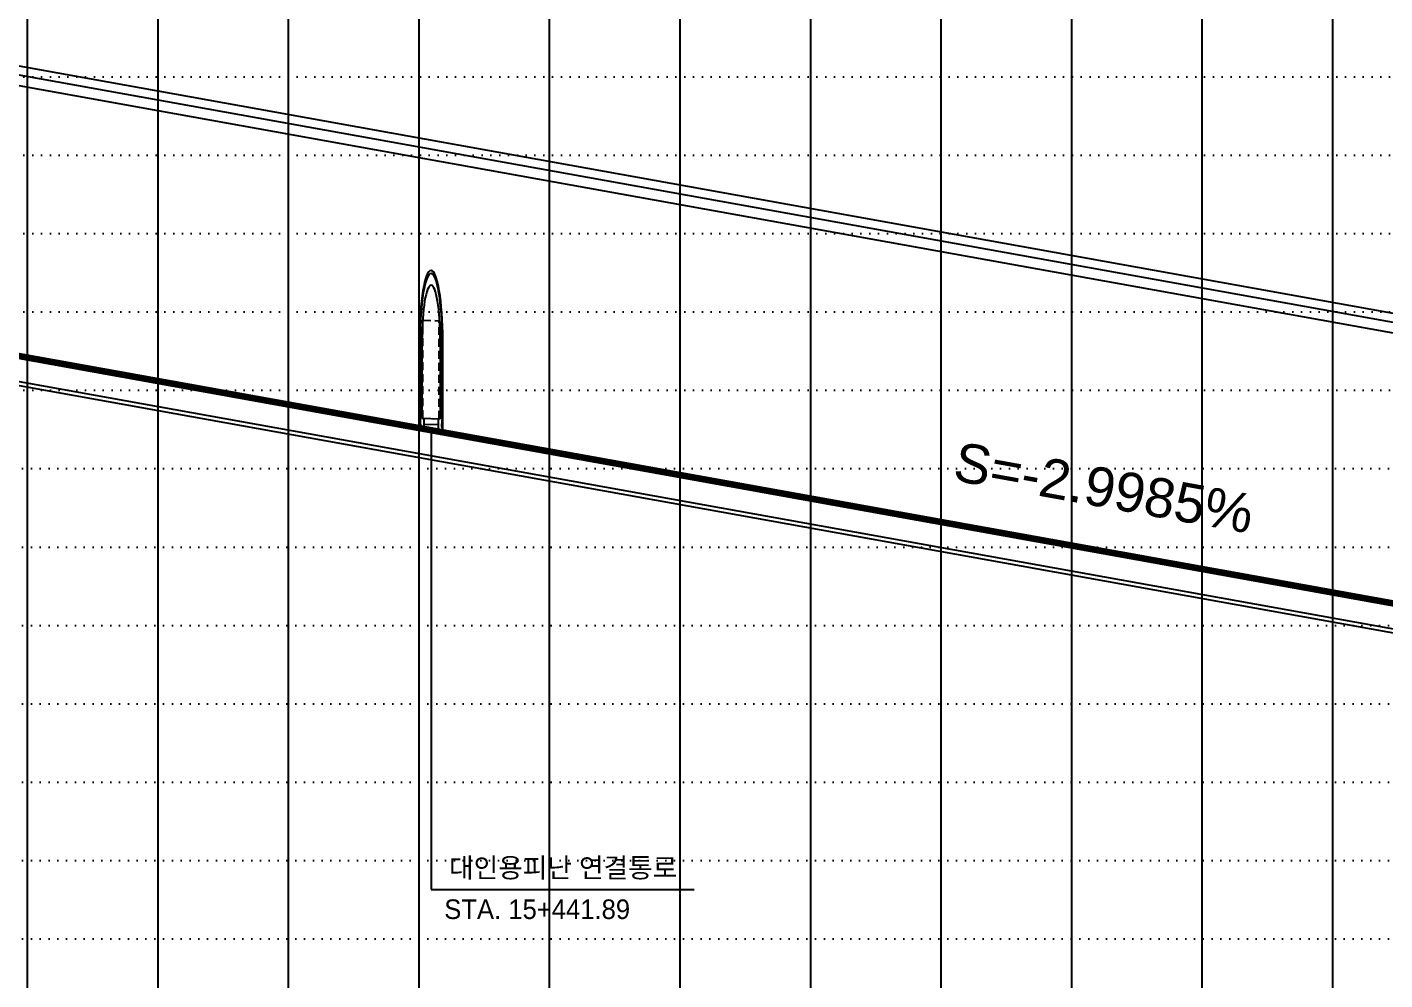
# Model space of a CAD drawing. Header units: millimetres. Extents: x -1499 to 6658, y -12483 to -6008.
# Drawn here: x 4636.2 to 4844.2, y -11135.3 to -10989.5 of the extents above; entities that cross this region are included whole.
import ezdxf
from ezdxf.enums import TextEntityAlignment as Align

# ---------------------------------------------------------------- set-up
doc = ezdxf.new("R2010")
doc.units = ezdxf.units.MM
doc.linetypes.add('A-DASHD01', pattern=[0.75, 0.5, -0.25])
doc.linetypes.add('A-DOTLN01H', pattern=[0.125, 0, -0.125])
doc.layers.add('_와꾸', color=7, linetype='Continuous', plot=False)
for name, color, linetype in [('CR-GRID', 56, 'A-DOTLN01H'), ('CR-TABL-LIN2', 1, 'Continuous'), ('CR-TABL-TEX2', 3, 'Continuous'), ('CS-CONC-MAJR', 4, 'Continuous'), ('CS-EXCV', 3, 'A-DIGLN01'), ('CS-HIDL', 2, 'A-DASHD01'), ('CS-JOIN', 2, 'Continuous'), ('CS-PIPE-MAJR', 4, 'Continuous'), ('수직그리드', 1, 'Continuous'), ('일반제원문자', 3, 'Continuous'), ('종단계획선', 7, 'Continuous'), ('축척바(문자)', 3, 'Continuous')]:
    doc.layers.add(name, color=color, linetype=linetype)
doc.styles.get("Standard").update_dxf_attribs({"font": 'arial.ttf'})
doc.styles.add('돋움', font='Dotum.TTF')
doc.linetypes.add('A-DIGLN01', pattern='A,0.9,-0.2,[19,kscals.shx,S=0.1,R=180,X=0,Y=0],0.9', length=2)
doc.linetypes.add('E-DIGLN01H', pattern='A,0.45,-0.1,[19,kosdic.shx,S=0.05,R=180,X=0,Y=0],0.45', length=1)

# ---------------------------------------------------------------- blocks, each defined once
blk = doc.blocks.new('A$C1A84225F')
at = {"layer": 'CS-CONC-MAJR'}
for p, q in [((-1.7, -1.4), (-1.7, -3.694)), ((-1.4, -1.4), (-1.4, -3.393)), ((1.4, -1.4), (1.4, -3.407)), ((1.7, -1.4), (1.7, -3.706)), ((-1.4, -3.393), (1.4, -3.407)), ((-1.105, -3.394), (-1.105, -3.694)), ((1.105, -3.406), (1.105, -3.706)), ((-1.105, -3.544), (1.105, -3.556))]:
    blk.add_line(p, q, dxfattribs=at)
for radius in [1.7, 1.4]:
    blk.add_arc((0, -1.4), radius, 0, 180, dxfattribs=at)
at = {"layer": 'CS-EXCV', "linetype": 'E-DIGLN01H', "flags": 128}
blk.add_lwpolyline([(1.78, -1.4, 1), (-1.78, -1.4), (-1.78, -3.694), (-1.105, -3.694), (1.105, -3.706), (1.78, -3.706)], format="xyb", close=True, dxfattribs=at)
at = {"layer": 'CS-HIDL', "linetype": 'A-DASHD01'}
for p, q in [((-1.25, -3.394), (-1.25, -0.894)), ((-1.25, -0.894), (1.25, -0.906)), ((1.25, -3.406), (1.25, -0.906))]:
    blk.add_line(p, q, dxfattribs=at)
at = {"layer": 'CS-JOIN'}
for p, q in [((-1.6, -3.293), (-1.7, -3.293)), ((-1.575, -3.318), (-1.6, -3.293)), ((-1.525, -3.318), (-1.575, -3.318)), ((-1.5, -3.293), (-1.525, -3.318)), ((-1.4, -3.293), (-1.5, -3.293)), ((1.4, -3.307), (1.5, -3.307)), ((1.5, -3.307), (1.525, -3.332)), ((1.525, -3.332), (1.575, -3.332)), ((1.575, -3.332), (1.6, -3.307)), ((1.6, -3.307), (1.7, -3.307))]:
    blk.add_line(p, q, dxfattribs=at)
at = {"layer": 'CS-PIPE-MAJR'}
for points in [[(-1.642, -3.555, -0.169547), (-1.7, -3.412, -0.959043)], [(-1.645, -3.558, -0.128763), (-1.7, -3.45, -0.128763)], [(1.642, -3.58, 0.169547), (1.7, -3.437, 0.959043)], [(1.645, -3.584, 0.128763), (1.7, -3.475, 0.128763)]]:
    blk.add_lwpolyline(points, format="xyb", dxfattribs=at)
for centre, radius in [((-1.67, -3.576), 0.03), ((-1.67, -3.576), 0.025), ((1.67, -3.601), 0.03), ((1.67, -3.601), 0.025)]:
    blk.add_circle(centre, radius, dxfattribs=at)
for centre, start, end in [((-1.67, -3.576), 209.3953, 37.4181), ((1.67, -3.601), 142.5819, 330.6047)]:
    blk.add_arc(centre, 0.035, start, end, dxfattribs=at)

msp = doc.modelspace()

# ---------------------------------------------------------------- linework, layer by layer
at = {"layer": '_와꾸', "color": 7, "true_color": 0xffffff}
msp.add_lwpolyline([(4636.16, -11393.06), (5436.16, -11393.06), (5436.16, -10877.06), (4636.16, -10877.06)], close=True, dxfattribs=at)
at = {"layer": 'CR-GRID', "linetype": 'A-DOTLN01H', "ltscale": 10}
for p, q in [((1436.16, -10997.06), (6636.16, -10997.06)), ((1436.16, -11009.06), (6636.16, -11009.06)), ((1436.16, -11021.06), (6636.16, -11021.06)), ((1436.16, -11045.06), (6636.16, -11045.06)), ((696.16, -11057.06), (6636.16, -11057.06)), ((696.16, -11069.06), (6636.16, -11069.06)), ((696.16, -11081.06), (6636.16, -11081.06)), ((696.16, -11105.06), (6636.16, -11105.06)), ((696.16, -11117.06), (5436.16, -11117.06)), ((696.16, -11129.06), (5436.16, -11129.06))]:
    msp.add_line(p, q, dxfattribs=at)
at = {"layer": 'CR-GRID', "color": 6, "linetype": 'A-DOTLN01H', "ltscale": 10}
for p, q in [((1436.16, -11033.06), (6636.16, -11033.06)), ((696.16, -11093.06), (6636.16, -11093.06))]:
    msp.add_line(p, q, dxfattribs=at)
at = {"layer": 'CR-TABL-LIN2', "color": 3}
for p, q in [((4698.05, -11051.18), (4698.05, -11121.49)), ((4698.05, -11121.49), (4738.36, -11121.49))]:
    msp.add_line(p, q, dxfattribs=at)
at = {"layer": 'CS-CONC-MAJR'}
for points in [[(4992.16, -11061.06), (3836.16, -10853.08)], [(4992.16, -11062.68), (3836.16, -10854.71)], [(3836.16, -10899.99), (4992.16, -11107.97)]]:
    msp.add_lwpolyline(points, dxfattribs=at)
at = {"layer": 'CS-EXCV', "ltscale": 5}
for points in [[(4992.16, -11059.68), (3836.16, -10851.71)], [(3836.16, -10900.59), (4992.16, -11108.57)]]:
    msp.add_lwpolyline(points, dxfattribs=at)
at = {"layer": '수직그리드'}
for p, q in [((4716.16, -10691.51), (4716.16, -11873.06)), ((4636.16, -10707.77), (4636.16, -11873.06)), ((4836.16, -10708.93), (4836.16, -11873.06)), ((4736.16, -10710.85), (4736.16, -11873.06)), ((4656.16, -10729.33), (4656.16, -11873.06)), ((4696.16, -10749.84), (4696.16, -11873.06)), ((4816.16, -10753.61), (4816.16, -11873.06)), ((4676.16, -10767.86), (4676.16, -11873.06)), ((4756.16, -10775.69), (4756.16, -11873.06)), ((4776.16, -10801.93), (4776.16, -11873.06)), ((4796.16, -10805.63), (4796.16, -11873.06))]:
    msp.add_line(p, q, dxfattribs=at)
at = {"layer": '종단계획선', "const_width": 1, "flags": 128}
msp.add_lwpolyline([(3561.16, -10846.64), (5131.16, -11129.1)], dxfattribs=at)

# ---------------------------------------------------------------- block references
at = {"layer": '축척바(문자)', "color": 2, "yscale": 6}
msp.add_blockref('A$C1A84225F', (4698.05, -11028.98), dxfattribs=at)

# ---------------------------------------------------------------- texts
at = {"layer": 'CR-TABL-TEX2', "style": '돋움'}
for s, p in [('대인용피난 연결통로', (4718.28, -11118.14)), ('STA. 15+441.89', (4714.3, -11124.52))]:
    msp.add_text(s, height=3, dxfattribs=at).set_placement(p, align=Align.MIDDLE)
at = {"layer": '일반제원문자'}
msp.add_text('S=-2.9985%', height=6, rotation=349.801, dxfattribs=at).set_placement((4800.61, -11062.92), align=Align.CENTER)

doc.saveas('drawing.dxf')
